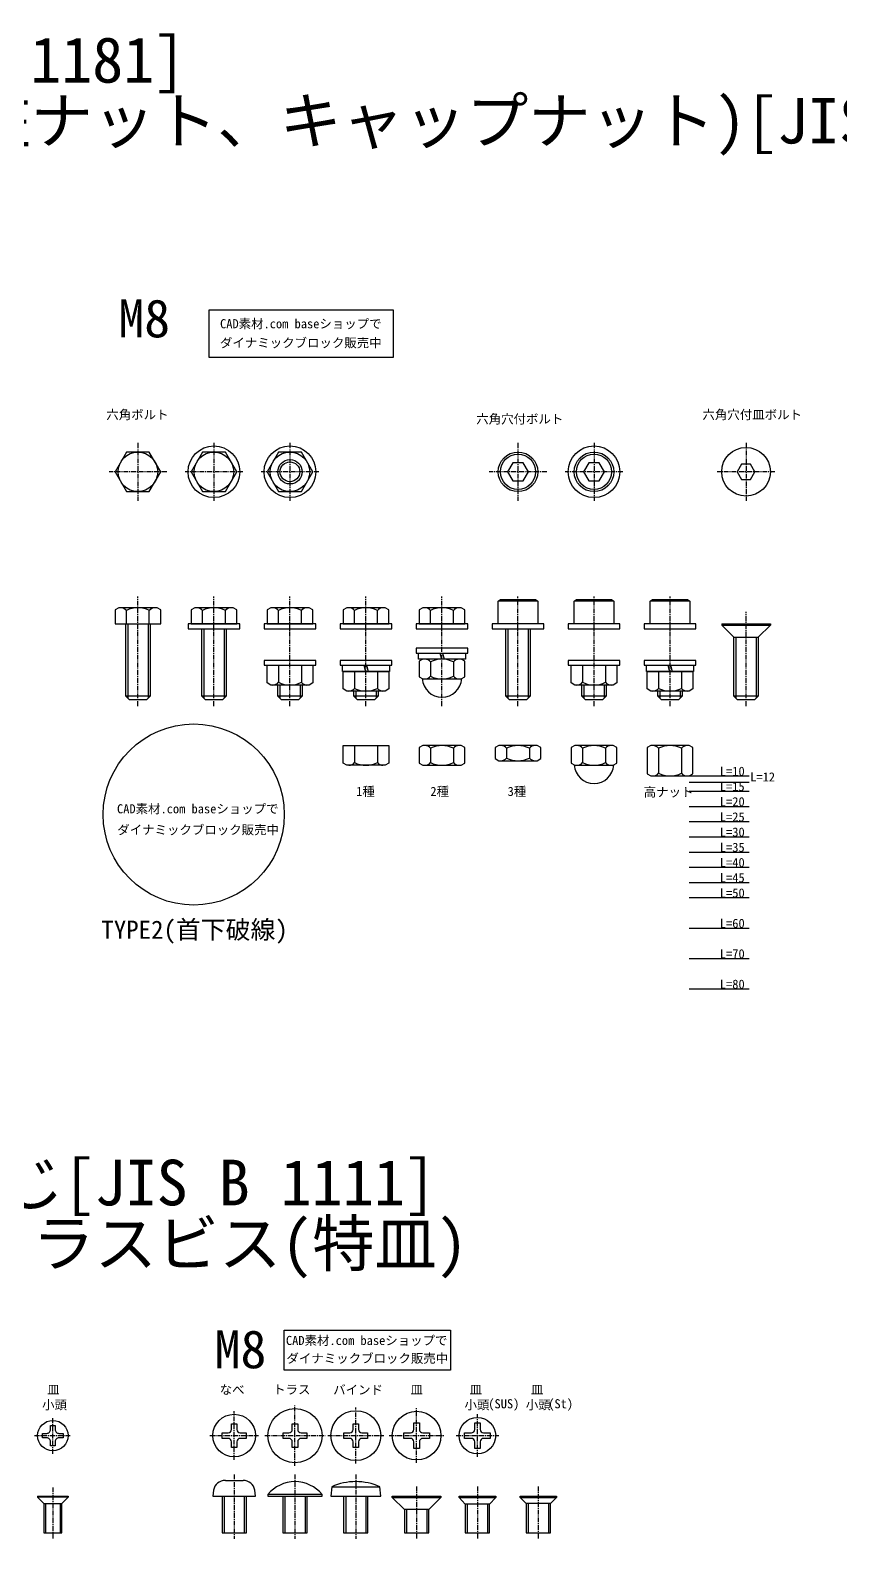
# Model space of a CAD drawing. Header units: millimetres. Extents: x 233 to 3318, y 47 to 2014.
# Drawn here: x 750.6 to 1017.2, y 1518.4 to 2014.4 of the extents above; entities that cross this region are included whole.
import ezdxf
from ezdxf.enums import TextEntityAlignment as Align

# ---------------------------------------------------------------- set-up
doc = ezdxf.new("R2010")
doc.units = ezdxf.units.MM
doc.linetypes.add('csc_CENTER', pattern=[50.8, 31.75, -6.35, 6.35, -6.35])
doc.layers.get('Defpoints').update_dxf_attribs({"color": 251})
doc.styles.add('ＭＳ ゴシック', font='MS Gothic.ttf')

msp = doc.modelspace()

# ---------------------------------------------------------------- linework, layer by layer
for p, q in [((782.27, 1819.24), (782.27, 1823.65)), ((789.78, 1819.24), (789.78, 1823.65)), ((807.27, 1819.24), (807.27, 1823.65)), ((814.78, 1819.24), (814.78, 1823.65)), ((832.27, 1819.24), (832.27, 1823.65)), ((839.78, 1819.24), (839.78, 1823.65)), ((857.27, 1819.24), (857.27, 1823.65)), ((864.78, 1819.24), (864.78, 1823.65)), ((882.27, 1819.24), (882.27, 1823.65)), ((889.78, 1819.24), (889.78, 1823.65)), ((978.03, 1819.24), (978.03, 1818.84)), ((978.03, 1818.84), (994.03, 1818.84)), ((978.03, 1818.84), (982.03, 1814.84)), ((994.03, 1818.84), (990.03, 1814.84)), ((994.03, 1819.24), (994.03, 1818.84)), ((982.03, 1814.84), (990.03, 1814.84)), ((832.27, 1805.64), (832.27, 1800.04)), ((839.78, 1805.64), (839.78, 1800.04)), ((860.34, 1805.64), (860.88, 1803.64)), ((861.17, 1805.64), (861.71, 1803.64)), ((882.27, 1806.75), (882.27, 1802.04)), ((885.34, 1809.64), (885.88, 1807.64)), ((886.17, 1809.64), (886.71, 1807.64)), ((889.78, 1806.75), (889.78, 1802.04)), ((932.27, 1805.64), (932.27, 1800.04)), ((939.78, 1805.64), (939.78, 1800.04)), ((960.34, 1805.64), (960.88, 1803.64)), ((961.17, 1805.64), (961.71, 1803.64)), ((857.27, 1803.64), (857.27, 1798.04)), ((864.78, 1803.64), (864.78, 1798.04)), ((957.27, 1803.64), (957.27, 1798.04)), ((964.78, 1803.64), (964.78, 1798.04)), ((790.03, 1795.44), (782.03, 1795.44)), ((815.03, 1795.44), (807.03, 1795.44)), ((840.03, 1795.44), (832.03, 1795.44)), ((865.03, 1795.44), (857.03, 1795.44)), ((915.03, 1795.44), (907.03, 1795.44)), ((940.03, 1795.44), (932.03, 1795.44)), ((965.03, 1795.44), (957.03, 1795.44)), ((990.03, 1795.44), (982.03, 1795.44)), ((857.27, 1779.24), (857.27, 1773.64)), ((864.78, 1779.24), (864.78, 1773.64)), ((882.27, 1778.35), (882.27, 1773.64)), ((889.78, 1778.35), (889.78, 1773.64)), ((907.27, 1778.35), (907.27, 1775.14)), ((914.78, 1778.35), (914.78, 1775.14)), ((932.27, 1778.35), (932.27, 1773.64)), ((939.78, 1778.35), (939.78, 1773.64)), ((957.27, 1778.35), (957.27, 1770.14)), ((964.78, 1778.35), (964.78, 1770.14)), ((814.78, 1537.65), (820.59, 1537.65)), ((753.05, 1532.45), (753.05, 1532.15)), ((753.05, 1532.45), (763.05, 1532.45)), ((755.05, 1530.05), (761.05, 1530.05)), ((755.59, 1530.05), (755.59, 1520.45)), ((760.51, 1530.05), (760.51, 1520.45)), ((763.05, 1532.45), (763.05, 1532.15)), ((874.36, 1528.05), (874.36, 1520.45)), ((881.01, 1528.05), (881.01, 1520.45)), ((894.36, 1529.85), (894.36, 1520.45)), ((901.01, 1529.85), (901.01, 1520.45)), ((914.36, 1530.05), (914.36, 1520.45)), ((921.01, 1530.05), (921.01, 1520.45))]:
    msp.add_line(p, q)
at = {"ltscale": 0.05}
msp.add_line((978.03, 1819.24), (994.03, 1819.24), dxfattribs=at)
at = {"linetype": 'csc_CENTER', "ltscale": 0.05}
for p, q in [((758.05, 1546.38), (758.05, 1558.38)), ((817.69, 1544.38), (817.69, 1560.38)), ((837.69, 1542.48), (837.69, 1562.28)), ((857.69, 1543.18), (857.69, 1561.58)), ((877.69, 1543.38), (877.69, 1561.38)), ((897.69, 1545.38), (897.69, 1559.38)), ((752.05, 1552.38), (764.05, 1552.38)), ((809.69, 1552.38), (825.69, 1552.38)), ((827.79, 1552.38), (847.59, 1552.38)), ((848.49, 1552.38), (866.89, 1552.38)), ((868.69, 1552.38), (886.69, 1552.38)), ((890.69, 1552.38), (904.69, 1552.38))]:
    msp.add_line(p, q, dxfattribs=at)
for points in [[(809.47, 1922.45), (869.99, 1922.45), (869.99, 1906.82), (809.47, 1906.82)], [(782.27, 1875.74), (778.52, 1869.24), (782.27, 1862.74), (789.78, 1862.74), (793.53, 1869.24), (789.78, 1875.74)], [(807.27, 1875.74), (803.52, 1869.24), (807.27, 1862.74), (814.78, 1862.74), (818.53, 1869.24), (814.78, 1875.74)], [(832.27, 1875.74), (828.52, 1869.24), (832.27, 1862.74), (839.78, 1862.74), (843.53, 1869.24), (839.78, 1875.74)], [(909.29, 1866.24), (912.76, 1866.24), (914.49, 1869.24), (912.76, 1872.24), (909.29, 1872.24), (907.56, 1869.24)], [(934.29, 1866.24), (937.76, 1866.24), (939.49, 1869.24), (937.76, 1872.24), (934.29, 1872.24), (932.56, 1869.24)], [(984.58, 1871.74), (983.14, 1869.24), (984.58, 1866.74), (987.47, 1866.74), (988.91, 1869.24), (987.47, 1871.74)], [(917.53, 1826.74), (904.53, 1826.74), (905.23, 1827.24), (916.83, 1827.24)], [(942.53, 1826.74), (929.53, 1826.74), (930.23, 1827.24), (941.83, 1827.24)], [(967.53, 1826.74), (954.53, 1826.74), (955.23, 1827.24), (966.83, 1827.24)], [(778.52, 1819.24), (793.53, 1819.24), (793.53, 1823.85), (792.33, 1824.54), (779.73, 1824.54), (778.52, 1823.85)], [(803.52, 1819.24), (818.53, 1819.24), (818.53, 1823.85), (817.33, 1824.54), (804.73, 1824.54), (803.52, 1823.85)], [(828.52, 1819.24), (843.53, 1819.24), (843.53, 1823.85), (842.33, 1824.54), (829.73, 1824.54), (828.52, 1823.85)], [(853.52, 1819.24), (868.53, 1819.24), (868.53, 1823.85), (867.33, 1824.54), (854.73, 1824.54), (853.52, 1823.85)], [(878.52, 1819.24), (893.53, 1819.24), (893.53, 1823.85), (892.33, 1824.54), (879.73, 1824.54), (878.52, 1823.85)], [(819.53, 1817.64), (819.53, 1819.24), (802.53, 1819.24), (802.53, 1817.64)], [(844.53, 1817.64), (844.53, 1819.24), (827.53, 1819.24), (827.53, 1817.64)], [(869.53, 1817.64), (869.53, 1819.24), (852.53, 1819.24), (852.53, 1817.64)], [(894.53, 1817.64), (894.53, 1819.24), (877.53, 1819.24), (877.53, 1817.64)], [(919.53, 1817.64), (919.53, 1819.24), (902.53, 1819.24), (902.53, 1817.64)], [(944.53, 1817.64), (944.53, 1819.24), (927.53, 1819.24), (927.53, 1817.64)], [(969.53, 1817.64), (969.53, 1819.24), (952.53, 1819.24), (952.53, 1817.64)], [(894.53, 1809.64), (894.53, 1811.24), (877.53, 1811.24), (877.53, 1809.64)], [(844.53, 1805.64), (844.53, 1807.24), (827.53, 1807.24), (827.53, 1805.64)], [(828.52, 1805.64), (843.53, 1805.64), (843.53, 1799.84), (842.33, 1799.14), (829.73, 1799.14), (828.52, 1799.84)], [(869.53, 1805.64), (869.53, 1807.24), (852.53, 1807.24), (852.53, 1805.64)], [(868.73, 1805.64), (868.73, 1803.64), (853.33, 1803.64), (853.33, 1805.64)], [(893.73, 1809.64), (893.73, 1807.64), (878.33, 1807.64), (878.33, 1809.64)], [(893.53, 1806.95), (892.33, 1807.64), (879.73, 1807.64), (878.52, 1806.95), (878.52, 1801.84), (879.73, 1801.14), (892.33, 1801.14), (893.53, 1801.84)], [(944.53, 1805.64), (944.53, 1807.24), (927.53, 1807.24), (927.53, 1805.64)], [(928.52, 1805.64), (943.53, 1805.64), (943.53, 1799.84), (942.33, 1799.14), (929.73, 1799.14), (928.52, 1799.84)], [(969.53, 1805.64), (969.53, 1807.24), (952.53, 1807.24), (952.53, 1805.64)], [(968.73, 1805.64), (968.73, 1803.64), (953.33, 1803.64), (953.33, 1805.64)], [(853.52, 1803.64), (868.53, 1803.64), (868.53, 1797.84), (867.33, 1797.14), (854.73, 1797.14), (853.52, 1797.84)], [(953.52, 1803.64), (968.53, 1803.64), (968.53, 1797.84), (967.33, 1797.14), (954.73, 1797.14), (953.52, 1797.84)], [(853.52, 1779.24), (868.53, 1779.24), (868.53, 1773.44), (867.33, 1772.74), (854.73, 1772.74), (853.52, 1773.44)], [(893.53, 1778.55), (892.33, 1779.24), (879.73, 1779.24), (878.52, 1778.55), (878.52, 1773.44), (879.73, 1772.74), (892.33, 1772.74), (893.53, 1773.44)], [(918.53, 1778.55), (917.33, 1779.24), (904.73, 1779.24), (903.52, 1778.55), (903.52, 1774.94), (904.73, 1774.24), (917.33, 1774.24), (918.53, 1774.94)], [(943.53, 1778.55), (942.33, 1779.24), (929.73, 1779.24), (928.52, 1778.55), (928.52, 1773.44), (929.73, 1772.74), (942.33, 1772.74), (943.53, 1773.44)], [(968.53, 1778.55), (967.33, 1779.24), (954.73, 1779.24), (953.52, 1778.55), (953.52, 1769.94), (954.73, 1769.24), (967.33, 1769.24), (968.53, 1769.94)], [(834.08, 1587.03), (888.85, 1587.03), (888.85, 1573.89), (834.08, 1573.89)], [(846.59, 1532.45), (846.59, 1533.03), (828.79, 1533.03), (828.79, 1532.45)], [(753.05, 1532.15), (755.05, 1530.05), (755.05, 1520.45), (761.05, 1520.45), (761.05, 1530.05), (763.05, 1532.15)], [(873.69, 1528.05), (873.69, 1520.45), (881.69, 1520.45), (881.69, 1528.05)], [(893.69, 1529.85), (893.69, 1520.45), (901.69, 1520.45), (901.69, 1529.85)], [(913.69, 1530.05), (913.69, 1520.45), (921.69, 1520.45), (921.69, 1530.05)]]:
    msp.add_lwpolyline(points, close=True)
for points in [[(786.03, 1878.74), (786.03, 1859.74)], [(811.03, 1878.74), (811.03, 1859.74)], [(836.03, 1878.74), (836.03, 1859.74)], [(911.03, 1878.74), (911.03, 1859.74)], [(936.03, 1878.74), (936.03, 1859.74)], [(986.03, 1878.74), (986.03, 1859.74)], [(795.53, 1869.24), (776.53, 1869.24)], [(820.53, 1869.24), (801.53, 1869.24)], [(845.53, 1869.24), (826.53, 1869.24)], [(920.53, 1869.24), (901.53, 1869.24)], [(945.53, 1869.24), (926.53, 1869.24)], [(995.53, 1869.24), (976.53, 1869.24)], [(786.03, 1792.24), (786.03, 1828.24)], [(811.03, 1792.24), (811.03, 1828.24)], [(836.03, 1792.24), (836.03, 1828.24)], [(861.03, 1792.24), (861.03, 1828.24)], [(886.03, 1792.24), (886.03, 1828.24)], [(911.03, 1792.24), (911.03, 1828.24)], [(936.03, 1792.24), (936.03, 1828.24)], [(961.03, 1792.24), (961.03, 1828.24)], [(986.03, 1792.24), (986.03, 1823.24)], [(817.69, 1539.65), (817.69, 1518.45)], [(837.69, 1539.65), (837.69, 1518.45)], [(857.69, 1539.65), (857.69, 1518.45)], [(758.05, 1535.35), (758.05, 1518.45)], [(877.69, 1535.65), (877.69, 1518.45)], [(897.69, 1535.65), (897.69, 1518.45)], [(917.69, 1535.65), (917.69, 1518.45)]]:
    msp.add_lwpolyline(points, dxfattribs=at)
for points in [[(917.53, 1826.74), (917.53, 1819.24), (904.53, 1819.24), (904.53, 1826.74)], [(942.53, 1826.74), (942.53, 1819.24), (929.53, 1819.24), (929.53, 1826.74)], [(967.53, 1826.74), (967.53, 1819.24), (954.53, 1819.24), (954.53, 1826.74)], [(790.03, 1819.24), (790.03, 1795.44), (788.83, 1794.24), (783.23, 1794.24), (782.03, 1795.44), (782.03, 1819.24)], [(782.7, 1819.24), (782.7, 1794.77)], [(789.35, 1819.24), (789.35, 1794.77)], [(815.03, 1817.64), (815.03, 1795.44), (813.83, 1794.24), (808.23, 1794.24), (807.03, 1795.44), (807.03, 1817.64)], [(807.7, 1817.64), (807.7, 1794.77)], [(814.35, 1817.64), (814.35, 1794.77)], [(915.03, 1817.64), (915.03, 1795.44), (913.83, 1794.24), (908.23, 1794.24), (907.03, 1795.44), (907.03, 1817.64)], [(907.7, 1817.64), (907.7, 1794.77)], [(914.35, 1817.64), (914.35, 1794.77)], [(990.03, 1814.84), (990.03, 1795.44), (988.83, 1794.24), (983.23, 1794.24), (982.03, 1795.44), (982.03, 1814.84)], [(982.7, 1814.84), (982.7, 1794.77)], [(989.35, 1814.84), (989.35, 1794.77)], [(840.03, 1799.14), (840.03, 1795.44), (838.83, 1794.24), (833.23, 1794.24), (832.03, 1795.44), (832.03, 1799.14)], [(832.7, 1799.14), (832.7, 1794.77)], [(839.35, 1799.14), (839.35, 1794.77)], [(865.03, 1797.14), (865.03, 1795.44), (863.83, 1794.24), (858.23, 1794.24), (857.03, 1795.44), (857.03, 1797.14)], [(857.7, 1797.14), (857.7, 1794.77)], [(864.35, 1797.14), (864.35, 1794.77)], [(940.03, 1799.14), (940.03, 1795.44), (938.83, 1794.24), (933.23, 1794.24), (932.03, 1795.44), (932.03, 1799.14)], [(932.7, 1799.14), (932.7, 1794.77)], [(939.35, 1799.14), (939.35, 1794.77)], [(965.03, 1797.14), (965.03, 1795.44), (963.83, 1794.24), (958.23, 1794.24), (957.03, 1795.44), (957.03, 1797.14)], [(957.7, 1797.14), (957.7, 1794.77)], [(964.35, 1797.14), (964.35, 1794.77)], [(813.69, 1532.45), (813.69, 1520.45), (821.69, 1520.45), (821.69, 1532.45)], [(814.36, 1532.45), (814.36, 1520.45)], [(821.01, 1532.45), (821.01, 1520.45)], [(833.69, 1532.45), (833.69, 1520.45), (841.69, 1520.45), (841.69, 1532.45)], [(834.36, 1532.45), (834.36, 1520.45)], [(841.01, 1532.45), (841.01, 1520.45)], [(853.69, 1532.45), (853.69, 1520.45), (861.69, 1520.45), (861.69, 1532.45)], [(854.36, 1532.45), (854.36, 1520.45)], [(861.01, 1532.45), (861.01, 1520.45)], [(869.69, 1532.05), (869.69, 1532.45), (885.69, 1532.45), (885.69, 1532.05)], [(873.69, 1528.05), (869.69, 1532.05), (885.69, 1532.05), (881.69, 1528.05)], [(891.69, 1532.05), (891.69, 1532.45), (903.69, 1532.45), (903.69, 1532.05)], [(893.69, 1529.85), (891.69, 1532.05), (903.69, 1532.05), (901.69, 1529.85)], [(911.69, 1532.05), (911.69, 1532.45), (923.69, 1532.45), (923.69, 1532.05)], [(913.69, 1530.05), (911.69, 1532.05), (923.69, 1532.05), (921.69, 1530.05)]]:
    msp.add_lwpolyline(points)
for points in [[(957.27, 1778.35, 0.204718), (955.42, 1779.24)], [(964.78, 1778.35, 0.238763), (957.27, 1778.35)], [(966.63, 1779.24, 0.204718), (964.78, 1778.35)], [(955.42, 1769.24, 0.204718), (957.27, 1770.14)], [(957.27, 1770.14, 0.238763), (964.78, 1770.14)], [(964.78, 1770.14, 0.204718), (966.63, 1769.24)], [(814.78, 1537.65, 0.356394), (810.86, 1534.45), (810.69, 1532.45), (824.69, 1532.45), (824.51, 1534.45, 0.356394), (820.59, 1537.65)], [(849.76, 1535.55), (865.61, 1535.55, 0.214412), (849.76, 1535.55), (849.49, 1532.45), (865.89, 1532.45), (865.61, 1535.55)]]:
    msp.add_lwpolyline(points, format="xyb")
for points in [[(761.4, 1553.13), (761.4, 1551.63), (760.05, 1551.63, 0.414214), (758.8, 1550.38), (758.8, 1549.03), (757.3, 1549.03), (757.3, 1550.38, 0.414214), (756.05, 1551.63), (754.7, 1551.63), (754.7, 1553.13), (756.05, 1553.13, 0.414214), (757.3, 1554.38), (757.3, 1555.73), (758.8, 1555.73), (758.8, 1554.38, 0.414214), (760.05, 1553.13)], [(821.59, 1551.48), (819.69, 1551.48, 0.414214), (818.59, 1550.38), (818.59, 1548.48), (816.79, 1548.48), (816.79, 1550.38, 0.414214), (815.69, 1551.48), (813.79, 1551.48), (813.79, 1553.28), (815.69, 1553.28, 0.414214), (816.79, 1554.38), (816.79, 1556.28), (818.59, 1556.28), (818.59, 1554.38, 0.414214), (819.69, 1553.28), (821.59, 1553.28)], [(841.59, 1551.48), (839.69, 1551.48, 0.414214), (838.59, 1550.38), (838.59, 1548.48), (836.79, 1548.48), (836.79, 1550.38, 0.414214), (835.69, 1551.48), (833.79, 1551.48), (833.79, 1553.28), (835.69, 1553.28, 0.414214), (836.79, 1554.38), (836.79, 1556.28), (838.59, 1556.28), (838.59, 1554.38, 0.414214), (839.69, 1553.28), (841.59, 1553.28)], [(861.59, 1551.48), (859.69, 1551.48, 0.414214), (858.59, 1550.38), (858.59, 1548.48), (856.79, 1548.48), (856.79, 1550.38, 0.414214), (855.69, 1551.48), (853.79, 1551.48), (853.79, 1553.28), (855.69, 1553.28, 0.414214), (856.79, 1554.38), (856.79, 1556.28), (858.59, 1556.28), (858.59, 1554.38, 0.414214), (859.69, 1553.28), (861.59, 1553.28)], [(881.89, 1551.48), (879.69, 1551.48, 0.414214), (878.59, 1550.38), (878.59, 1548.18), (876.79, 1548.18), (876.79, 1550.38, 0.414214), (875.69, 1551.48), (873.49, 1551.48), (873.49, 1553.28), (875.69, 1553.28, 0.414214), (876.79, 1554.38), (876.79, 1556.58), (878.59, 1556.58), (878.59, 1554.38, 0.414214), (879.69, 1553.28), (881.89, 1553.28)], [(901.89, 1551.48), (899.69, 1551.48, 0.414214), (898.59, 1550.38), (898.59, 1548.18), (896.79, 1548.18), (896.79, 1550.38, 0.414214), (895.69, 1551.48), (893.49, 1551.48), (893.49, 1553.28), (895.69, 1553.28, 0.414214), (896.79, 1554.38), (896.79, 1556.58), (898.59, 1556.58), (898.59, 1554.38, 0.414214), (899.69, 1553.28), (901.89, 1553.28)]]:
    msp.add_lwpolyline(points, format="xyb", close=True)
for centre, radius in [((786.03, 1869.24), 6.5), ((811.03, 1869.24), 8.5), ((811.03, 1869.24), 6.5), ((836.03, 1869.24), 8.5), ((836.03, 1869.24), 6.5), ((911.03, 1869.24), 6.5), ((911.03, 1869.24), 5.8), ((936.03, 1869.24), 8.5), ((936.03, 1869.24), 6.5), ((936.03, 1869.24), 5.8), ((986.03, 1869.24), 8), ((836.03, 1869.24), 4), ((836.03, 1869.24), 3.25), ((804.38, 1756.57), 29.78), ((758.05, 1552.38), 5), ((817.69, 1552.38), 7), ((837.69, 1552.38), 8.9), ((857.69, 1552.38), 8.2), ((877.69, 1552.38), 8), ((897.69, 1552.38), 6)]:
    msp.add_circle(centre, radius)
for centre, radius, start, end in [((780.3, 1821.93), 2.62, 41.0136, 87.2921), ((786.03, 1816.24), 8.31, 63.1426, 116.8574), ((791.75, 1821.93), 2.62, 92.7079, 138.9864), ((805.3, 1821.93), 2.62, 41.0136, 87.2921), ((811.03, 1816.24), 8.31, 63.1426, 116.8574), ((816.75, 1821.93), 2.62, 92.7079, 138.9864), ((830.3, 1821.93), 2.62, 41.0136, 87.2921), ((836.03, 1816.24), 8.31, 63.1426, 116.8574), ((841.75, 1821.93), 2.62, 92.7079, 138.9864), ((855.3, 1821.93), 2.62, 41.0136, 87.2921), ((861.03, 1816.24), 8.31, 63.1426, 116.8574), ((866.75, 1821.93), 2.62, 92.7079, 138.9864), ((880.3, 1821.93), 2.62, 41.0136, 87.2921), ((886.03, 1816.24), 8.31, 63.1426, 116.8574), ((891.75, 1821.93), 2.62, 92.7079, 138.9864), ((880.3, 1805.03), 2.62, 41.0136, 87.2921), ((886.03, 1799.34), 8.31, 63.1426, 116.8574), ((891.75, 1805.03), 2.62, 92.7079, 138.9864), ((886.03, 1801.64), 6.5, 183.4516, 356.5484), ((880.3, 1803.76), 2.62, 272.7079, 318.9864), ((886.03, 1809.45), 8.31, 243.1426, 296.8574), ((891.75, 1803.76), 2.62, 221.0136, 267.2921), ((830.3, 1801.76), 2.62, 272.7079, 318.9864), ((836.03, 1807.45), 8.31, 243.1426, 296.8574), ((841.75, 1801.76), 2.62, 221.0136, 267.2921), ((855.3, 1799.76), 2.62, 272.7079, 318.9864), ((861.03, 1805.45), 8.31, 243.1426, 296.8574), ((866.75, 1799.76), 2.62, 221.0136, 267.2921), ((930.3, 1801.76), 2.62, 272.7079, 318.9864), ((936.03, 1807.45), 8.31, 243.1426, 296.8574), ((941.75, 1801.76), 2.62, 221.0136, 267.2921), ((955.3, 1799.76), 2.62, 272.7079, 318.9864), ((961.03, 1805.45), 8.31, 243.1426, 296.8574), ((966.75, 1799.76), 2.62, 221.0136, 267.2921), ((880.3, 1776.63), 2.62, 41.0136, 87.2921), ((886.03, 1770.94), 8.31, 63.1426, 116.8574), ((891.75, 1776.63), 2.62, 92.7079, 138.9864), ((905.3, 1776.63), 2.62, 41.0136, 87.2921), ((911.03, 1770.94), 8.31, 63.1426, 116.8574), ((916.75, 1776.63), 2.62, 92.7079, 138.9864), ((930.3, 1776.63), 2.62, 41.0136, 87.2921), ((936.03, 1770.94), 8.31, 63.1426, 116.8574), ((941.75, 1776.63), 2.62, 92.7079, 138.9864), ((855.3, 1775.36), 2.62, 272.7079, 318.9864), ((861.03, 1781.05), 8.31, 243.1426, 296.8574), ((866.75, 1775.36), 2.62, 221.0136, 267.2921), ((880.3, 1775.36), 2.62, 272.7079, 318.9864), ((886.03, 1781.05), 8.31, 243.1426, 296.8574), ((891.75, 1775.36), 2.62, 221.0136, 267.2921), ((905.3, 1776.86), 2.62, 272.7079, 318.9864), ((911.03, 1782.55), 8.31, 243.1426, 296.8574), ((916.75, 1776.86), 2.62, 221.0136, 267.2921), ((930.3, 1775.36), 2.62, 272.7079, 318.9864), ((936.03, 1781.05), 8.31, 243.1426, 296.8574), ((941.75, 1775.36), 2.62, 221.0136, 267.2921), ((837.69, 1525.75), 11.5, 39.2934, 140.7066)]:
    msp.add_arc(centre, radius, start, end)
at = {"linetype": 'Continuous'}
msp.add_arc((936.03, 1773.24), 6.5, 183.4516, 356.5484, dxfattribs=at)
at = {"layer": 'Defpoints'}
for points in [[(967.33, 1769.24), (987.04, 1769.24)], [(967.33, 1767.24), (987.04, 1767.24)], [(967.33, 1764.24), (987.04, 1764.24)], [(967.33, 1759.24), (987.04, 1759.24)], [(967.33, 1754.24), (987.04, 1754.24)], [(967.33, 1749.24), (987.04, 1749.24)], [(967.33, 1744.24), (987.04, 1744.24)], [(967.33, 1739.24), (987.04, 1739.24)], [(967.33, 1734.24), (987.04, 1734.24)], [(967.33, 1729.24), (987.04, 1729.24)], [(967.33, 1719.24), (987.04, 1719.24)], [(967.33, 1709.24), (987.04, 1709.24)], [(967.33, 1699.24), (987.04, 1699.24)]]:
    msp.add_lwpolyline(points, dxfattribs=at)

# ---------------------------------------------------------------- texts
at = {"style": 'ＭＳ ゴシック'}
for s, height, p in [('CAD素材.com baseショップで', 3, (839.61, 1917.98)), ('ダイナミックブロック販売中', 3, (839.61, 1911.73)), ('六角ボルト', 3, (785.86, 1888.09)), ('六角穴付皿ボルト', 3, (988.06, 1888.09)), ('六角穴付ボルト', 3, (911.62, 1886.66)), ('1種', 3, (860.86, 1764.21)), ('2種', 3, (885.28, 1764.21)), ('3種', 3, (910.68, 1764.21)), ('高ナット', 3, (960.55, 1764.02)), ('CAD素材.com baseショップで', 3, (805.72, 1758.51)), ('ダイナミックブロック販売中', 3, (805.83, 1751.63)), ('TYPE2(首下破線)', 6, (804.68, 1718.36)), ('CAD素材.com baseショップで', 3, (861.28, 1583.73)), ('ダイナミックブロック販売中', 3, (861.48, 1577.87)), ('皿', 3, (758.23, 1567.53)), ('なべ', 3, (817.01, 1567.53)), ('トラス', 3, (836.64, 1567.53)), ('バインド', 3, (858.44, 1567.53)), ('皿', 3, (877.72, 1567.53)), ('皿', 3, (897.15, 1567.53)), ('皿', 3, (917.32, 1567.53)), ('小頭', 3, (758.61, 1562.53)), ('小頭', 3, (897.53, 1562.53)), ('(SUS)', 3, (906.37, 1562.62)), ('小頭', 3, (917.69, 1562.53)), ('(St)', 3, (925.06, 1562.62))]:
    msp.add_text(s, height=height, dxfattribs=at).set_placement(p, align=Align.MIDDLE)
for s, p in [('L=10', (977.42, 1769.29)), ('L=15', (977.42, 1764.29)), ('L=12', (987.41, 1767.43)), ('L=20', (977.42, 1759.29)), ('L=25', (977.42, 1754.29)), ('L=30', (977.42, 1749.29)), ('L=35', (977.42, 1744.29)), ('L=40', (977.42, 1739.29)), ('L=45', (977.42, 1734.29)), ('L=50', (977.42, 1729.29)), ('L=60', (977.42, 1719.29)), ('L=70', (977.42, 1709.29)), ('L=80', (977.42, 1699.29))]:
    msp.add_text(s, height=3, dxfattribs=at).set_placement(p)
at = {"attachment_point": 1, "style": 'ＭＳ ゴシック'}
for s, insert, char_height in [('■六角ナット[JIS B 1181]', (556.41, 2012.18), 15), ('■六角袋ナット(化粧ナット、キャップナット)[JIS B 1183]', (556.41, 1992.18), 15), ('M8', (779.61, 1925.94), 12.5), ('■なべ小ねじ/トラス小ねじ/バインド小ねじ/皿小ねじ[JIS B 1111]', (260.38, 1643.08), 15), ('■特皿ビス、トラスビス(なべ)、トラスビス(皿)、トラスビス(特皿)', (260.38, 1623.08), 15), ('M8', (811.27, 1587.03), 12.5)]:
    msp.add_mtext(s, dxfattribs=dict(at, insert=insert, char_height=char_height))

doc.saveas('drawing.dxf')
